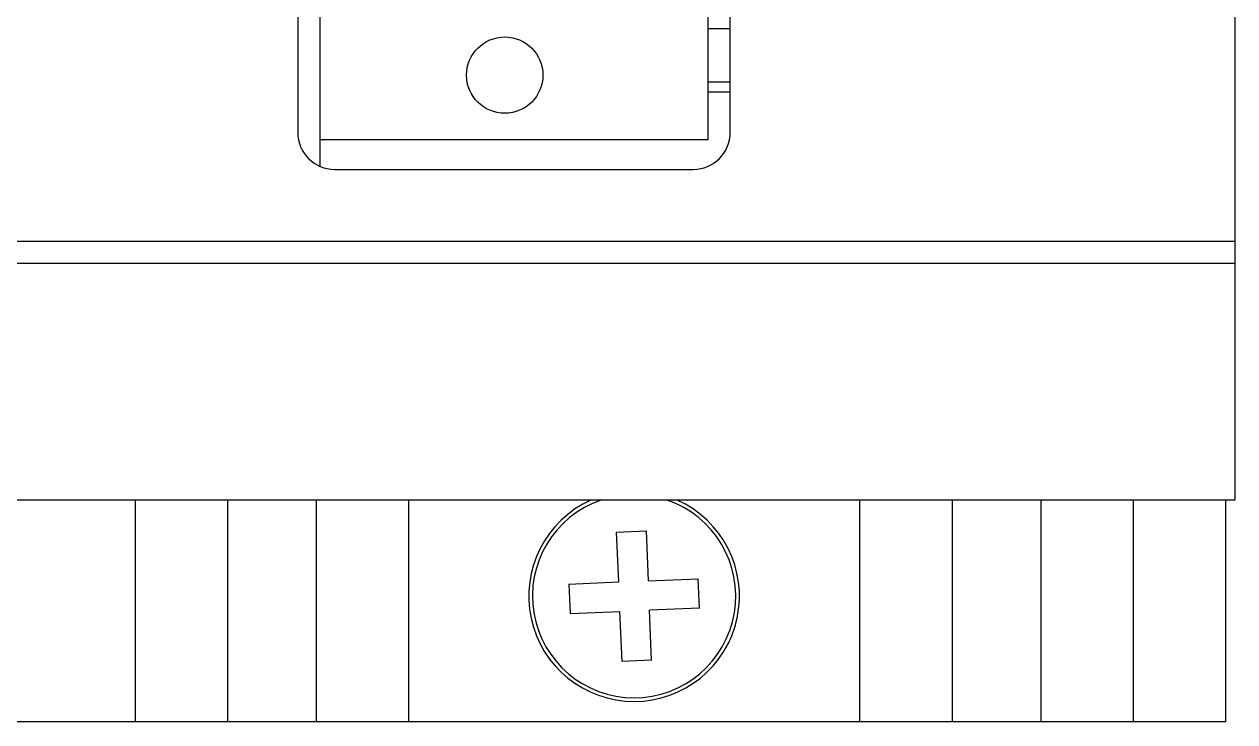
# Model space of a CAD drawing. Header units: millimetres. Extents: x 33 to 632, y -490 to 20.
# Drawn here: x 453.22 to 485.97, y -237.39 to -218.51 of the extents above; entities that cross this region are included whole.
import ezdxf

# ---------------------------------------------------------------- set-up
doc = ezdxf.new("R2010")
doc.units = ezdxf.units.MM

# ---------------------------------------------------------------- blocks, each defined once
blk = doc.blocks.new('MOD_DIM780')
at = {"linetype": 'Continuous'}
for p, q in [((146.219, 128.861), (146.219, 48.361)), ((156.719, 48.361), (156.719, 128.861)), ((145.619, 128.161), (145.619, 48.561)), ((157.319, 48.561), (157.319, 128.161)), ((170.969, 124.511), (170.969, 38.611)), ((157.319, 51.367), (156.719, 51.367)), ((157.319, 49.924), (156.719, 49.924)), ((157.319, 49.654), (156.719, 49.654)), ((156.719, 48.361), (146.219, 48.361)), ((146.219, 48.361), (146.219, 47.645)), ((146.619, 47.561), (156.319, 47.561)), ((170.969, 45.611), (105.469, 45.611)), ((170.969, 45.011), (105.469, 45.011)), ((170.969, 38.611), (105.469, 38.611)), ((141.219, 38.611), (141.219, 32.611)), ((143.719, 38.611), (143.719, 32.611)), ((146.119, 38.611), (146.119, 32.611)), ((148.619, 38.611), (148.619, 32.611)), ((160.819, 38.611), (160.819, 32.611)), ((163.319, 38.611), (163.319, 32.611)), ((165.719, 38.611), (165.719, 32.611)), ((168.219, 38.611), (168.219, 32.611)), ((170.719, 38.611), (170.719, 32.611)), ((154.247, 37.743), (155.046, 37.776)), ((154.303, 36.394), (154.247, 37.743)), ((155.046, 37.776), (155.102, 36.427)), ((152.954, 36.338), (154.303, 36.394)), ((155.102, 36.427), (156.451, 36.483)), ((156.484, 35.683), (156.451, 36.483)), ((152.954, 36.338), (152.987, 35.539)), ((152.987, 35.539), (154.336, 35.594)), ((154.392, 34.246), (154.336, 35.594)), ((156.484, 35.683), (155.135, 35.628)), ((155.191, 34.279), (155.135, 35.628)), ((155.191, 34.279), (154.392, 34.246)), ((170.719, 32.611), (105.719, 32.611))]:
    blk.add_line(p, q, dxfattribs=at)
blk.add_circle((151.219, 50.111), 1.033, dxfattribs=at)
for centre, radius, start, end in [((146.619, 48.561), 1, 180, 270), ((156.319, 48.561), 1, 270, 360), ((154.719, 36.011), 2.85, 114.1775, 65.8225), ((154.719, 36.011), 2.75, 108.9543, 71.0126)]:
    blk.add_arc(centre, radius, start, end, dxfattribs=at)

msp = doc.modelspace()

# ---------------------------------------------------------------- block references
msp.add_blockref('MOD_DIM780', (315, -270))

doc.saveas('drawing.dxf')
